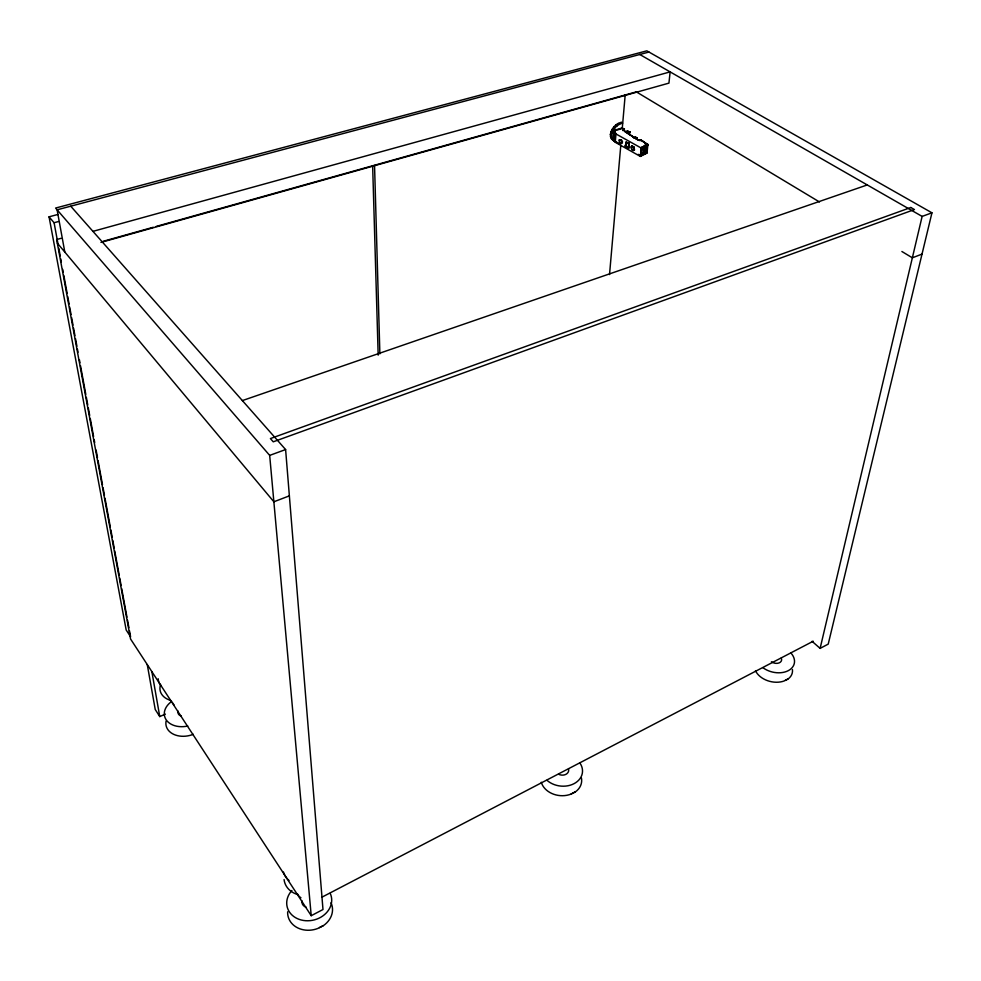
<?xml version="1.0" encoding="UTF-8"?>
<svg xmlns="http://www.w3.org/2000/svg" width="981" height="981" viewBox="0 0 981 981"><rect width="100%" height="100%" fill="white"/><g stroke="black" fill="none" stroke-linecap="round" stroke-linejoin="round"><path stroke-width="1.47" d="M641.12 153.281L645.081 153.894L644.995 153.122L646.92 152.129L646.97 150.326M647.215 151.246L647.865 144.514L645.486 143.606M624.431 129.014L623.058 130.534L624.431 129.014L622.015 127.947L613.714 130.522L613.015 138.836L615.259 142.294L640.348 156.42L647.313 152.975L645.817 151.454M613.615 138.162L614.229 130.878L622.506 128.462L624.382 129.541M614.106 139.547L614.805 131.221L613.714 130.522M615.259 142.294L615.958 133.956L614.805 131.221M621.341 123.189L621.402 122.404C612.929 123.41 604.823 138.149 615.7 141.656L612.622 140.05M609.52 274.57L620.814 145.065M622.273 128.303L625.204 94.789M625.412 146.365L626.381 142.012L629.324 143.753L628.944 147.935L625.412 146.365L628.944 147.935M626.001 146.194L626.381 142.012M627.766 131.307L630.207 132.03L627.067 132.484L629.569 134.618L629.348 133.661M628.502 132.545L630.158 132.545M628.38 142.772L628.686 145.384M628.429 148.094L628.931 142.601M630.035 132.754L630.023 131.846M635.43 137.291L633.738 137.794L635.43 137.291L637.037 138.309L635.48 136.764M623.107 130.019L638.288 140.197L640.397 140.663M640.188 140.148L637.282 139.51L624.823 131.662L627.815 130.78M641.5 140.369L648.098 145.102L641.5 140.369L638.337 139.67M640.348 156.42L641.169 148.008L648.159 144.575M638.263 154.36L640.851 155.672L641.611 148.241M644.983 153.919L645.608 146.819L647.84 144.955M645.326 153.526L645.608 146.819M640.25 139.633L646.994 143.9L643.573 146.083M646.761 152.251L647.558 143.986M613.799 140.823C607.533 134.569 615.59 124.575 622.604 123.152L621.402 122.404M820.116 648.38L922.128 216.409L931.95 212.816L828.222 644.112L820.116 648.38L812.084 641.316M619.661 140.626L621.267 139.682L622.445 141.374L622.285 143.201L620.25 142.65M631.985 146.954L632.304 146.046M645.988 147.309L644.002 147.616L643.389 153.919L642.457 146.623L641.733 146.978M631.531 147.089L631.887 146.169M792.44 669.557A19.24 13.391 13.9 0 1 788.025 679.024L785.278 680.385M581.439 777.994A20.417 16.076 7 0 1 575.332 791.925L572.107 793.531M330.989 902.753A22.514 18.958 -13.1 0 1 323.301 925.696L319.487 927.609M323.227 925.623L318.04 928.369A22.453 18.909 -13.1 0 1 287.654 911.79M570.905 794.169L575.258 791.863M787.951 678.975L784.26 680.924A19.191 13.354 13.9 0 1 755.493 670.697M61.08 238.322L56.653 239.548L130.571 639.011L311.222 915.69L322.982 909.522L285.606 449.556L70.73 206.194M321.682 897.308L813.237 641.218M640.851 155.672L647.362 152.447M640.618 154.029L643.217 152.742M641.562 148.315L648.098 145.102M193.183 734.242L191.847 734.843A20.16 14.678 -12.5 0 1 166.083 721.109M147.26 664.566L155.231 709.496L159.756 716.571L165.372 714.119M289.37 495.859L273.871 501.781L57.315 243.104M922.017 254.116L912.355 257.807L901.895 251.504M931.95 212.816L646.822 50.828L55.586 208.058L269.677 455.392L285.606 449.556M242.368 400.591L867.265 184.943M637.037 138.309L635.921 138.652L637.086 137.794M629.324 143.753L625.792 142.184M103.115 241.314L153.22 227.273M156.163 226.439L636.522 91.809M100.969 242.405L668.932 83.127L670.133 71.883L92.95 231.357M57.928 214.447L49.05 216.826L54.09 222.736L58.517 221.534M648.944 52.042L57.106 209.824L64.807 252.043M641.169 148.008L615.958 133.956M639.771 54.482L922.128 216.409M636.326 91.858L819.478 201.963M624.983 145.311L628.674 147.542M620.85 122.502L622.04 123.25M618.288 123.545L619.477 124.293M615.847 125.151L617.037 125.899M613.689 127.199L614.879 127.947M611.972 129.541L613.162 130.301M610.807 132.03L611.997 132.791M610.28 134.483L611.457 135.243M610.415 136.739L611.604 137.499M611.224 138.64L612.402 139.4M615.97 141.73L618.741 143.52M49.05 216.826L126.193 630.023L130.583 636.755L129.467 630.722M54.09 222.736L58.259 245.324M58.811 248.328L60.209 255.857M60.761 258.874L61.325 261.878M62.71 269.407L63.262 272.424M63.826 275.428L67.162 293.491M67.714 296.507L69.111 304.036M69.663 307.041L71.061 314.57M71.613 317.586L72.999 325.116M73.563 328.12L74.948 335.649M75.512 338.666L76.898 346.195M77.45 349.199L78.014 352.216M79.4 359.733L79.964 362.749M80.516 365.766L85.801 394.362M86.353 397.379L87.75 404.908M88.302 407.912L89.688 415.441M90.252 418.458L93.587 436.52M94.139 439.525L94.703 442.541M96.089 450.071L97.487 457.6M98.039 460.604L102.49 484.7M103.042 487.704L104.44 495.233M104.992 498.238L110.277 526.846M110.841 529.863L112.226 537.392M112.778 540.396L114.176 547.925M114.728 550.942L119.179 575.025M119.731 578.03L121.129 585.559M121.681 588.575L126.966 617.172M127.53 620.188L128.916 627.717M151.859 671.617L159.756 716.571M269.677 455.392L311.222 915.69M372.645 165.85L378.175 355.147M374.546 165.433L379.88 353.871M568.502 768.969A6.683 5.224 6.9 0 1 565.927 774.328A6.683 5.224 6.9 0 1 558.496 774.181M579.979 763.108A20.552 16.076 6.9 0 1 574.02 783.684A20.552 16.076 6.9 0 1 546.981 780.3M570.893 794.144A20.356 16.027 7 0 1 541.291 782.249M781.256 658.116A6.291 4.353 13.8 0 1 778.963 662.96A6.291 4.353 13.8 0 1 771.409 661.746M791.042 653.125A19.362 13.378 13.8 0 1 788.258 670.673A19.362 13.378 13.8 0 1 762.985 667.742M330.168 893.286A22.673 18.982 -12.7 0 1 320.787 917.247A22.673 18.982 -12.7 0 1 292.117 915.15A22.673 18.982 -12.7 0 1 291.909 890.49M306.195 907.253A7.37 6.168 -12.7 0 1 302.013 900.852M297.317 894.451A23.078 19.044 -11.8 0 1 284.085 879.577M300.946 897.774A11.429 9.503 -12.3 0 1 297.55 893.961M289.003 880.497A23.237 19.068 -11.4 0 1 283.484 872.035M187.763 726.014A20.343 14.715 -12.3 0 1 166.083 719.686A20.343 14.715 -12.3 0 1 171.712 701.44M181.35 716.118A6.609 4.782 -12.3 0 1 178.076 711.102M170.62 700.397A20.662 14.69 -11.8 0 1 160.492 684.885M173.968 704.763A10.239 7.345 -12.1 0 1 172.889 703.107M161.191 685.817A20.785 14.678 -11.6 0 1 158.199 678.754M632.377 136.371L632.892 136.727L632.377 136.371M619.158 140.062L619.452 142.895L620.85 143.79L621.586 141.62L620.458 139.927L619.158 140.062M631.457 146.292L631.789 149.566L633.419 150.62L634.413 149.32L633.763 146.954L632.12 145.899L631.028 147.248L631.813 149.553L634.474 150.118L634.045 146.868L631.457 146.292M910.822 207.494L270.4 438.568L273.258 441.818L914.439 209.554L910.822 207.494"/></g></svg>
